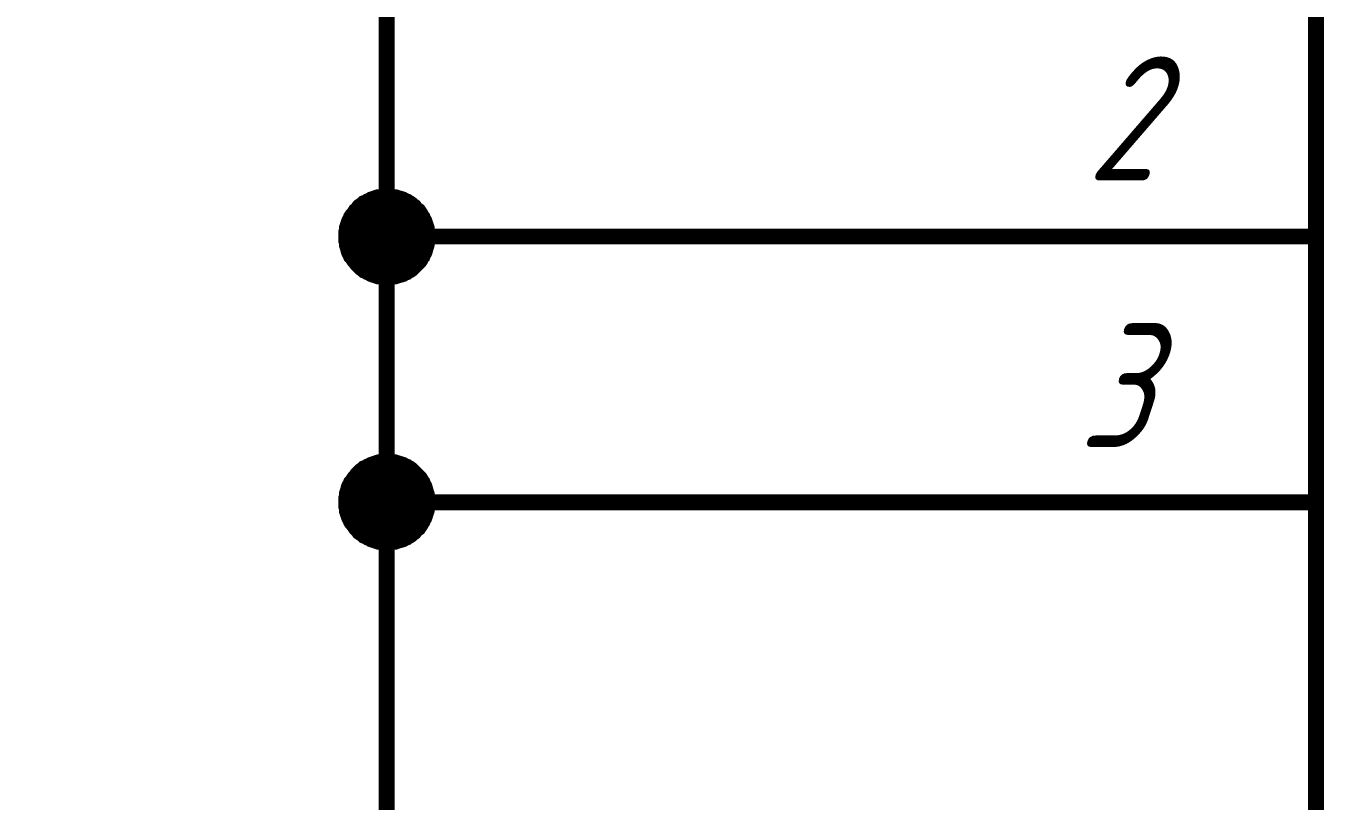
# Model space of a CAD drawing. Header units: millimetres. Extents: x 0 to 420, y 0 to 297.
# Drawn here: x 218.2 to 242.65, y 189.36 to 203.96 of the extents above; entities that cross this region are included whole.
import ezdxf

# ---------------------------------------------------------------- set-up
doc = ezdxf.new("R2010")
doc.units = ezdxf.units.MM
doc.layers.add('Sheet', color=255, linetype='Continuous')
doc.styles.add('GOST', font='', dxfattribs={"oblique": 18})
doc.styles.get('GOST').set_extended_font_data('GOST type A')

msp = doc.modelspace()

# ---------------------------------------------------------------- linework, layer by layer
at = {"layer": 'Sheet'}
for points, const_width in [([(215.007, 184.996), (225, 184.996), (225, 194.99), (225, 199.999), (225, 257.494), (225, 262.491), (237.496, 262.491)], 0.3), ([(242.504, 174.991), (242.504, 219.999)], 0.3), ([(224.237, 199.999), (224.237, 200.033), (224.237, 200.077), (224.248, 200.111), (224.248, 200.156), (224.259, 200.19), (224.27, 200.223), (224.281, 200.257), (224.293, 200.291), (224.315, 200.325), (224.326, 200.358), (224.349, 200.392), (224.371, 200.414), (224.394, 200.448), (224.416, 200.482), (224.439, 200.504), (224.461, 200.527), (224.484, 200.56), (224.517, 200.583), (224.551, 200.605), (224.573, 200.628), (224.607, 200.639), (224.641, 200.661), (224.674, 200.673), (224.708, 200.695), (224.742, 200.706), (224.775, 200.718), (224.809, 200.729), (224.843, 200.74), (224.888, 200.74), (224.921, 200.751), (224.966, 200.751), (225, 200.751)], 0.3), ([(224.237, 199.999), (224.237, 200.033), (224.237, 200.077), (224.248, 200.111), (224.248, 200.156), (224.259, 200.19), (224.27, 200.223), (224.281, 200.257), (224.293, 200.291), (224.315, 200.325), (224.326, 200.358), (224.349, 200.392), (224.371, 200.414), (224.394, 200.448), (224.416, 200.482), (224.439, 200.504), (224.461, 200.527), (224.484, 200.56), (224.517, 200.583), (224.551, 200.605), (224.573, 200.628), (224.607, 200.639), (224.641, 200.661), (224.674, 200.673), (224.708, 200.695), (224.742, 200.706), (224.775, 200.718), (224.809, 200.729), (224.843, 200.74), (224.888, 200.74), (224.921, 200.751), (224.966, 200.751), (225, 200.751)], 0.3), ([(224.237, 199.999), (224.237, 200.033), (224.237, 200.077), (224.248, 200.111), (224.248, 200.156), (224.259, 200.19), (224.27, 200.223), (224.281, 200.257), (224.293, 200.291), (224.315, 200.325), (224.326, 200.358), (224.349, 200.392), (224.371, 200.414), (224.394, 200.448), (224.416, 200.482), (224.439, 200.504), (224.461, 200.527), (224.484, 200.56), (224.517, 200.583), (224.551, 200.605), (224.573, 200.628), (224.607, 200.639), (224.641, 200.661), (224.674, 200.673), (224.708, 200.695), (224.742, 200.706), (224.775, 200.718), (224.809, 200.729), (224.843, 200.74), (224.888, 200.74), (224.921, 200.751), (224.966, 200.751), (225, 200.751)], 0.3), ([(224.237, 199.999), (224.237, 200.033), (224.237, 200.077), (224.248, 200.111), (224.248, 200.156), (224.259, 200.19), (224.27, 200.223), (224.281, 200.257), (224.293, 200.291), (224.315, 200.325), (224.326, 200.358), (224.349, 200.392), (224.371, 200.414), (224.394, 200.448), (224.416, 200.482), (224.439, 200.504), (224.461, 200.527), (224.484, 200.56), (224.517, 200.583), (224.551, 200.605), (224.573, 200.628), (224.607, 200.639), (224.641, 200.661), (224.674, 200.673), (224.708, 200.695), (224.742, 200.706), (224.775, 200.718), (224.809, 200.729), (224.843, 200.74), (224.888, 200.74), (224.921, 200.751), (224.966, 200.751), (225, 200.751)], 0.3), ([(224.237, 199.999), (224.237, 200.033), (224.237, 200.077), (224.248, 200.111), (224.248, 200.156), (224.259, 200.19), (224.27, 200.223), (224.281, 200.257), (224.293, 200.291), (224.315, 200.325), (224.326, 200.358), (224.349, 200.392), (224.371, 200.414), (224.394, 200.448), (224.416, 200.482), (224.439, 200.504), (224.461, 200.527), (224.484, 200.56), (224.517, 200.583), (224.551, 200.605), (224.573, 200.628), (224.607, 200.639), (224.641, 200.661), (224.674, 200.673), (224.708, 200.695), (224.742, 200.706), (224.775, 200.718), (224.809, 200.729), (224.843, 200.74), (224.888, 200.74), (224.921, 200.751), (224.966, 200.751), (225, 200.751)], 0.0991), ([(224.237, 199.999), (224.237, 200.033), (224.237, 200.077), (224.248, 200.111), (224.248, 200.156), (224.259, 200.19), (224.27, 200.223), (224.281, 200.257), (224.293, 200.291), (224.315, 200.325), (224.326, 200.358), (224.349, 200.392), (224.371, 200.414), (224.394, 200.448), (224.416, 200.482), (224.439, 200.504), (224.461, 200.527), (224.484, 200.56), (224.517, 200.583), (224.551, 200.605), (224.573, 200.628), (224.607, 200.639), (224.641, 200.661), (224.674, 200.673), (224.708, 200.695), (224.742, 200.706), (224.775, 200.718), (224.809, 200.729), (224.843, 200.74), (224.888, 200.74), (224.921, 200.751), (224.966, 200.751), (225, 200.751)], 0.0991), ([(224.237, 199.999), (224.237, 200.033), (224.237, 200.077), (224.248, 200.111), (224.248, 200.156), (224.259, 200.19), (224.27, 200.223), (224.281, 200.257), (224.293, 200.291), (224.315, 200.325), (224.326, 200.358), (224.349, 200.392), (224.371, 200.414), (224.394, 200.448), (224.416, 200.482), (224.439, 200.504), (224.461, 200.527), (224.484, 200.56), (224.517, 200.583), (224.551, 200.605), (224.573, 200.628), (224.607, 200.639), (224.641, 200.661), (224.674, 200.673), (224.708, 200.695), (224.742, 200.706), (224.775, 200.718), (224.809, 200.729), (224.843, 200.74), (224.888, 200.74), (224.921, 200.751), (224.966, 200.751), (225, 200.751)], 0.0991), ([(224.237, 199.999), (224.237, 200.033), (224.237, 200.077), (224.248, 200.111), (224.248, 200.156), (224.259, 200.19), (224.27, 200.223), (224.281, 200.257), (224.293, 200.291), (224.315, 200.325), (224.326, 200.358), (224.349, 200.392), (224.371, 200.414), (224.394, 200.448), (224.416, 200.482), (224.439, 200.504), (224.461, 200.527), (224.484, 200.56), (224.517, 200.583), (224.551, 200.605), (224.573, 200.628), (224.607, 200.639), (224.641, 200.661), (224.674, 200.673), (224.708, 200.695), (224.742, 200.706), (224.775, 200.718), (224.809, 200.729), (224.843, 200.74), (224.888, 200.74), (224.921, 200.751), (224.966, 200.751), (225, 200.751)], 0.0991), ([(225, 200.751), (225, 200.751)], 0.3), ([(225, 200.751), (225.045, 200.751), (225.079, 200.751), (225.112, 200.74), (225.157, 200.74), (225.191, 200.729), (225.225, 200.718), (225.269, 200.706), (225.303, 200.695), (225.337, 200.673), (225.371, 200.661), (225.393, 200.639), (225.427, 200.628), (225.46, 200.605), (225.483, 200.583), (225.516, 200.56), (225.539, 200.527), (225.561, 200.504), (225.595, 200.482), (225.618, 200.448), (225.64, 200.414), (225.651, 200.392), (225.674, 200.358), (225.685, 200.325), (225.707, 200.291), (225.719, 200.257), (225.73, 200.223), (225.741, 200.19), (225.752, 200.156), (225.752, 200.111), (225.763, 200.077), (225.763, 200.033), (225.763, 199.999)], 0.3), ([(225, 200.751), (225, 200.751)], 0.3), ([(225, 200.751), (225.045, 200.751), (225.079, 200.751), (225.112, 200.74), (225.157, 200.74), (225.191, 200.729), (225.225, 200.718), (225.269, 200.706), (225.303, 200.695), (225.337, 200.673), (225.371, 200.661), (225.393, 200.639), (225.427, 200.628), (225.46, 200.605), (225.483, 200.583), (225.516, 200.56), (225.539, 200.527), (225.561, 200.504), (225.595, 200.482), (225.618, 200.448), (225.64, 200.414), (225.651, 200.392), (225.674, 200.358), (225.685, 200.325), (225.707, 200.291), (225.719, 200.257), (225.73, 200.223), (225.741, 200.19), (225.752, 200.156), (225.752, 200.111), (225.763, 200.077), (225.763, 200.033), (225.763, 199.999)], 0.3), ([(225, 200.751), (225, 200.751)], 0.3), ([(225, 200.751), (225.045, 200.751), (225.079, 200.751), (225.112, 200.74), (225.157, 200.74), (225.191, 200.729), (225.225, 200.718), (225.269, 200.706), (225.303, 200.695), (225.337, 200.673), (225.371, 200.661), (225.393, 200.639), (225.427, 200.628), (225.46, 200.605), (225.483, 200.583), (225.516, 200.56), (225.539, 200.527), (225.561, 200.504), (225.595, 200.482), (225.618, 200.448), (225.64, 200.414), (225.651, 200.392), (225.674, 200.358), (225.685, 200.325), (225.707, 200.291), (225.719, 200.257), (225.73, 200.223), (225.741, 200.19), (225.752, 200.156), (225.752, 200.111), (225.763, 200.077), (225.763, 200.033), (225.763, 199.999)], 0.3), ([(225, 200.751), (225, 200.751)], 0.3), ([(225, 200.751), (225.045, 200.751), (225.079, 200.751), (225.112, 200.74), (225.157, 200.74), (225.191, 200.729), (225.225, 200.718), (225.269, 200.706), (225.303, 200.695), (225.337, 200.673), (225.371, 200.661), (225.393, 200.639), (225.427, 200.628), (225.46, 200.605), (225.483, 200.583), (225.516, 200.56), (225.539, 200.527), (225.561, 200.504), (225.595, 200.482), (225.618, 200.448), (225.64, 200.414), (225.651, 200.392), (225.674, 200.358), (225.685, 200.325), (225.707, 200.291), (225.719, 200.257), (225.73, 200.223), (225.741, 200.19), (225.752, 200.156), (225.752, 200.111), (225.763, 200.077), (225.763, 200.033), (225.763, 199.999)], 0.3), ([(225, 200.751), (225, 200.751)], 0.0991), ([(225, 200.751), (225.045, 200.751), (225.079, 200.751), (225.112, 200.74), (225.157, 200.74), (225.191, 200.729), (225.225, 200.718), (225.269, 200.706), (225.303, 200.695), (225.337, 200.673), (225.371, 200.661), (225.393, 200.639), (225.427, 200.628), (225.46, 200.605), (225.483, 200.583), (225.516, 200.56), (225.539, 200.527), (225.561, 200.504), (225.595, 200.482), (225.618, 200.448), (225.64, 200.414), (225.651, 200.392), (225.674, 200.358), (225.685, 200.325), (225.707, 200.291), (225.719, 200.257), (225.73, 200.223), (225.741, 200.19), (225.752, 200.156), (225.752, 200.111), (225.763, 200.077), (225.763, 200.033), (225.763, 199.999)], 0.0991), ([(225, 200.751), (225, 200.751)], 0.0991), ([(225, 200.751), (225.045, 200.751), (225.079, 200.751), (225.112, 200.74), (225.157, 200.74), (225.191, 200.729), (225.225, 200.718), (225.269, 200.706), (225.303, 200.695), (225.337, 200.673), (225.371, 200.661), (225.393, 200.639), (225.427, 200.628), (225.46, 200.605), (225.483, 200.583), (225.516, 200.56), (225.539, 200.527), (225.561, 200.504), (225.595, 200.482), (225.618, 200.448), (225.64, 200.414), (225.651, 200.392), (225.674, 200.358), (225.685, 200.325), (225.707, 200.291), (225.719, 200.257), (225.73, 200.223), (225.741, 200.19), (225.752, 200.156), (225.752, 200.111), (225.763, 200.077), (225.763, 200.033), (225.763, 199.999)], 0.0991), ([(225, 200.751), (225, 200.751)], 0.0991), ([(225, 200.751), (225.045, 200.751), (225.079, 200.751), (225.112, 200.74), (225.157, 200.74), (225.191, 200.729), (225.225, 200.718), (225.269, 200.706), (225.303, 200.695), (225.337, 200.673), (225.371, 200.661), (225.393, 200.639), (225.427, 200.628), (225.46, 200.605), (225.483, 200.583), (225.516, 200.56), (225.539, 200.527), (225.561, 200.504), (225.595, 200.482), (225.618, 200.448), (225.64, 200.414), (225.651, 200.392), (225.674, 200.358), (225.685, 200.325), (225.707, 200.291), (225.719, 200.257), (225.73, 200.223), (225.741, 200.19), (225.752, 200.156), (225.752, 200.111), (225.763, 200.077), (225.763, 200.033), (225.763, 199.999)], 0.0991), ([(225, 200.751), (225, 200.751)], 0.0991), ([(225, 200.751), (225.045, 200.751), (225.079, 200.751), (225.112, 200.74), (225.157, 200.74), (225.191, 200.729), (225.225, 200.718), (225.269, 200.706), (225.303, 200.695), (225.337, 200.673), (225.371, 200.661), (225.393, 200.639), (225.427, 200.628), (225.46, 200.605), (225.483, 200.583), (225.516, 200.56), (225.539, 200.527), (225.561, 200.504), (225.595, 200.482), (225.618, 200.448), (225.64, 200.414), (225.651, 200.392), (225.674, 200.358), (225.685, 200.325), (225.707, 200.291), (225.719, 200.257), (225.73, 200.223), (225.741, 200.19), (225.752, 200.156), (225.752, 200.111), (225.763, 200.077), (225.763, 200.033), (225.763, 199.999)], 0.0991), ([(225, 199.235), (224.966, 199.235), (224.921, 199.235), (224.888, 199.246), (224.843, 199.246), (224.809, 199.258), (224.775, 199.269), (224.742, 199.28), (224.708, 199.291), (224.674, 199.314), (224.641, 199.325), (224.607, 199.348), (224.573, 199.359), (224.551, 199.381), (224.517, 199.404), (224.484, 199.437), (224.461, 199.46), (224.439, 199.482), (224.416, 199.516), (224.394, 199.538), (224.371, 199.572), (224.349, 199.606), (224.326, 199.628), (224.315, 199.662), (224.293, 199.696), (224.281, 199.729), (224.27, 199.774), (224.259, 199.808), (224.248, 199.842), (224.248, 199.887), (224.237, 199.92), (224.237, 199.954), (224.237, 199.999)], 0.3), ([(224.237, 199.999), (224.237, 199.999)], 0.3), ([(225, 199.235), (224.966, 199.235), (224.921, 199.235), (224.888, 199.246), (224.843, 199.246), (224.809, 199.258), (224.775, 199.269), (224.742, 199.28), (224.708, 199.291), (224.674, 199.314), (224.641, 199.325), (224.607, 199.348), (224.573, 199.359), (224.551, 199.381), (224.517, 199.404), (224.484, 199.437), (224.461, 199.46), (224.439, 199.482), (224.416, 199.516), (224.394, 199.538), (224.371, 199.572), (224.349, 199.606), (224.326, 199.628), (224.315, 199.662), (224.293, 199.696), (224.281, 199.729), (224.27, 199.774), (224.259, 199.808), (224.248, 199.842), (224.248, 199.887), (224.237, 199.92), (224.237, 199.954), (224.237, 199.999)], 0.3), ([(224.237, 199.999), (224.237, 199.999)], 0.3), ([(225, 199.235), (224.966, 199.235), (224.921, 199.235), (224.888, 199.246), (224.843, 199.246), (224.809, 199.258), (224.775, 199.269), (224.742, 199.28), (224.708, 199.291), (224.674, 199.314), (224.641, 199.325), (224.607, 199.348), (224.573, 199.359), (224.551, 199.381), (224.517, 199.404), (224.484, 199.437), (224.461, 199.46), (224.439, 199.482), (224.416, 199.516), (224.394, 199.538), (224.371, 199.572), (224.349, 199.606), (224.326, 199.628), (224.315, 199.662), (224.293, 199.696), (224.281, 199.729), (224.27, 199.774), (224.259, 199.808), (224.248, 199.842), (224.248, 199.887), (224.237, 199.92), (224.237, 199.954), (224.237, 199.999)], 0.3), ([(224.237, 199.999), (224.237, 199.999)], 0.3), ([(225, 199.235), (224.966, 199.235), (224.921, 199.235), (224.888, 199.246), (224.843, 199.246), (224.809, 199.258), (224.775, 199.269), (224.742, 199.28), (224.708, 199.291), (224.674, 199.314), (224.641, 199.325), (224.607, 199.348), (224.573, 199.359), (224.551, 199.381), (224.517, 199.404), (224.484, 199.437), (224.461, 199.46), (224.439, 199.482), (224.416, 199.516), (224.394, 199.538), (224.371, 199.572), (224.349, 199.606), (224.326, 199.628), (224.315, 199.662), (224.293, 199.696), (224.281, 199.729), (224.27, 199.774), (224.259, 199.808), (224.248, 199.842), (224.248, 199.887), (224.237, 199.92), (224.237, 199.954), (224.237, 199.999)], 0.3), ([(224.237, 199.999), (224.237, 199.999)], 0.3), ([(225, 199.235), (224.966, 199.235), (224.921, 199.235), (224.888, 199.246), (224.843, 199.246), (224.809, 199.258), (224.775, 199.269), (224.742, 199.28), (224.708, 199.291), (224.674, 199.314), (224.641, 199.325), (224.607, 199.348), (224.573, 199.359), (224.551, 199.381), (224.517, 199.404), (224.484, 199.437), (224.461, 199.46), (224.439, 199.482), (224.416, 199.516), (224.394, 199.538), (224.371, 199.572), (224.349, 199.606), (224.326, 199.628), (224.315, 199.662), (224.293, 199.696), (224.281, 199.729), (224.27, 199.774), (224.259, 199.808), (224.248, 199.842), (224.248, 199.887), (224.237, 199.92), (224.237, 199.954), (224.237, 199.999)], 0.0991), ([(224.237, 199.999), (224.237, 199.999)], 0.0991), ([(225, 199.235), (224.966, 199.235), (224.921, 199.235), (224.888, 199.246), (224.843, 199.246), (224.809, 199.258), (224.775, 199.269), (224.742, 199.28), (224.708, 199.291), (224.674, 199.314), (224.641, 199.325), (224.607, 199.348), (224.573, 199.359), (224.551, 199.381), (224.517, 199.404), (224.484, 199.437), (224.461, 199.46), (224.439, 199.482), (224.416, 199.516), (224.394, 199.538), (224.371, 199.572), (224.349, 199.606), (224.326, 199.628), (224.315, 199.662), (224.293, 199.696), (224.281, 199.729), (224.27, 199.774), (224.259, 199.808), (224.248, 199.842), (224.248, 199.887), (224.237, 199.92), (224.237, 199.954), (224.237, 199.999)], 0.0991), ([(224.237, 199.999), (224.237, 199.999)], 0.0991), ([(225, 199.235), (224.966, 199.235), (224.921, 199.235), (224.888, 199.246), (224.843, 199.246), (224.809, 199.258), (224.775, 199.269), (224.742, 199.28), (224.708, 199.291), (224.674, 199.314), (224.641, 199.325), (224.607, 199.348), (224.573, 199.359), (224.551, 199.381), (224.517, 199.404), (224.484, 199.437), (224.461, 199.46), (224.439, 199.482), (224.416, 199.516), (224.394, 199.538), (224.371, 199.572), (224.349, 199.606), (224.326, 199.628), (224.315, 199.662), (224.293, 199.696), (224.281, 199.729), (224.27, 199.774), (224.259, 199.808), (224.248, 199.842), (224.248, 199.887), (224.237, 199.92), (224.237, 199.954), (224.237, 199.999)], 0.0991), ([(224.237, 199.999), (224.237, 199.999)], 0.0991), ([(225, 199.235), (224.966, 199.235), (224.921, 199.235), (224.888, 199.246), (224.843, 199.246), (224.809, 199.258), (224.775, 199.269), (224.742, 199.28), (224.708, 199.291), (224.674, 199.314), (224.641, 199.325), (224.607, 199.348), (224.573, 199.359), (224.551, 199.381), (224.517, 199.404), (224.484, 199.437), (224.461, 199.46), (224.439, 199.482), (224.416, 199.516), (224.394, 199.538), (224.371, 199.572), (224.349, 199.606), (224.326, 199.628), (224.315, 199.662), (224.293, 199.696), (224.281, 199.729), (224.27, 199.774), (224.259, 199.808), (224.248, 199.842), (224.248, 199.887), (224.237, 199.92), (224.237, 199.954), (224.237, 199.999)], 0.0991), ([(224.237, 199.999), (224.237, 199.999)], 0.0991), ([(225.763, 199.999), (225.763, 199.954), (225.763, 199.92), (225.752, 199.887), (225.752, 199.842), (225.741, 199.808), (225.73, 199.774), (225.719, 199.729), (225.707, 199.696), (225.685, 199.662), (225.674, 199.628), (225.651, 199.606), (225.64, 199.572), (225.618, 199.538), (225.595, 199.516), (225.561, 199.482), (225.539, 199.46), (225.516, 199.437), (225.483, 199.404), (225.46, 199.381), (225.427, 199.359), (225.393, 199.348), (225.371, 199.325), (225.337, 199.314), (225.303, 199.291), (225.269, 199.28), (225.225, 199.269), (225.191, 199.258), (225.157, 199.246), (225.112, 199.246), (225.079, 199.235), (225.045, 199.235), (225, 199.235)], 0.3), ([(237.496, 199.999), (225, 199.999)], 0.3), ([(225.763, 199.999), (225.763, 199.954), (225.763, 199.92), (225.752, 199.887), (225.752, 199.842), (225.741, 199.808), (225.73, 199.774), (225.719, 199.729), (225.707, 199.696), (225.685, 199.662), (225.674, 199.628), (225.651, 199.606), (225.64, 199.572), (225.618, 199.538), (225.595, 199.516), (225.561, 199.482), (225.539, 199.46), (225.516, 199.437), (225.483, 199.404), (225.46, 199.381), (225.427, 199.359), (225.393, 199.348), (225.371, 199.325), (225.337, 199.314), (225.303, 199.291), (225.269, 199.28), (225.225, 199.269), (225.191, 199.258), (225.157, 199.246), (225.112, 199.246), (225.079, 199.235), (225.045, 199.235), (225, 199.235)], 0.3), ([(225.763, 199.999), (225.763, 199.954), (225.763, 199.92), (225.752, 199.887), (225.752, 199.842), (225.741, 199.808), (225.73, 199.774), (225.719, 199.729), (225.707, 199.696), (225.685, 199.662), (225.674, 199.628), (225.651, 199.606), (225.64, 199.572), (225.618, 199.538), (225.595, 199.516), (225.561, 199.482), (225.539, 199.46), (225.516, 199.437), (225.483, 199.404), (225.46, 199.381), (225.427, 199.359), (225.393, 199.348), (225.371, 199.325), (225.337, 199.314), (225.303, 199.291), (225.269, 199.28), (225.225, 199.269), (225.191, 199.258), (225.157, 199.246), (225.112, 199.246), (225.079, 199.235), (225.045, 199.235), (225, 199.235)], 0.3), ([(225.763, 199.999), (225.763, 199.954), (225.763, 199.92), (225.752, 199.887), (225.752, 199.842), (225.741, 199.808), (225.73, 199.774), (225.719, 199.729), (225.707, 199.696), (225.685, 199.662), (225.674, 199.628), (225.651, 199.606), (225.64, 199.572), (225.618, 199.538), (225.595, 199.516), (225.561, 199.482), (225.539, 199.46), (225.516, 199.437), (225.483, 199.404), (225.46, 199.381), (225.427, 199.359), (225.393, 199.348), (225.371, 199.325), (225.337, 199.314), (225.303, 199.291), (225.269, 199.28), (225.225, 199.269), (225.191, 199.258), (225.157, 199.246), (225.112, 199.246), (225.079, 199.235), (225.045, 199.235), (225, 199.235)], 0.3), ([(225.763, 199.999), (225.763, 199.954), (225.763, 199.92), (225.752, 199.887), (225.752, 199.842), (225.741, 199.808), (225.73, 199.774), (225.719, 199.729), (225.707, 199.696), (225.685, 199.662), (225.674, 199.628), (225.651, 199.606), (225.64, 199.572), (225.618, 199.538), (225.595, 199.516), (225.561, 199.482), (225.539, 199.46), (225.516, 199.437), (225.483, 199.404), (225.46, 199.381), (225.427, 199.359), (225.393, 199.348), (225.371, 199.325), (225.337, 199.314), (225.303, 199.291), (225.269, 199.28), (225.225, 199.269), (225.191, 199.258), (225.157, 199.246), (225.112, 199.246), (225.079, 199.235), (225.045, 199.235), (225, 199.235)], 0.0991), ([(225.763, 199.999), (225.763, 199.954), (225.763, 199.92), (225.752, 199.887), (225.752, 199.842), (225.741, 199.808), (225.73, 199.774), (225.719, 199.729), (225.707, 199.696), (225.685, 199.662), (225.674, 199.628), (225.651, 199.606), (225.64, 199.572), (225.618, 199.538), (225.595, 199.516), (225.561, 199.482), (225.539, 199.46), (225.516, 199.437), (225.483, 199.404), (225.46, 199.381), (225.427, 199.359), (225.393, 199.348), (225.371, 199.325), (225.337, 199.314), (225.303, 199.291), (225.269, 199.28), (225.225, 199.269), (225.191, 199.258), (225.157, 199.246), (225.112, 199.246), (225.079, 199.235), (225.045, 199.235), (225, 199.235)], 0.0991), ([(225.763, 199.999), (225.763, 199.954), (225.763, 199.92), (225.752, 199.887), (225.752, 199.842), (225.741, 199.808), (225.73, 199.774), (225.719, 199.729), (225.707, 199.696), (225.685, 199.662), (225.674, 199.628), (225.651, 199.606), (225.64, 199.572), (225.618, 199.538), (225.595, 199.516), (225.561, 199.482), (225.539, 199.46), (225.516, 199.437), (225.483, 199.404), (225.46, 199.381), (225.427, 199.359), (225.393, 199.348), (225.371, 199.325), (225.337, 199.314), (225.303, 199.291), (225.269, 199.28), (225.225, 199.269), (225.191, 199.258), (225.157, 199.246), (225.112, 199.246), (225.079, 199.235), (225.045, 199.235), (225, 199.235)], 0.0991), ([(225.763, 199.999), (225.763, 199.954), (225.763, 199.92), (225.752, 199.887), (225.752, 199.842), (225.741, 199.808), (225.73, 199.774), (225.719, 199.729), (225.707, 199.696), (225.685, 199.662), (225.674, 199.628), (225.651, 199.606), (225.64, 199.572), (225.618, 199.538), (225.595, 199.516), (225.561, 199.482), (225.539, 199.46), (225.516, 199.437), (225.483, 199.404), (225.46, 199.381), (225.427, 199.359), (225.393, 199.348), (225.371, 199.325), (225.337, 199.314), (225.303, 199.291), (225.269, 199.28), (225.225, 199.269), (225.191, 199.258), (225.157, 199.246), (225.112, 199.246), (225.079, 199.235), (225.045, 199.235), (225, 199.235)], 0.0991), ([(225.763, 199.999), (225.763, 199.999), (225.763, 199.999), (225.763, 199.999), (225.763, 199.999), (225.763, 199.999), (225.763, 199.999), (225.763, 199.999), (225.763, 199.999), (225.763, 199.999), (225.763, 199.999), (225.763, 199.999), (225.763, 199.999), (225.763, 199.999), (225.763, 199.999), (225.763, 199.999), (225.763, 199.999), (225.763, 199.999), (225.763, 199.999), (225.763, 199.999), (225.763, 199.999), (225.763, 199.999), (225.763, 199.999), (225.763, 199.999), (225.763, 199.999), (225.763, 199.999), (225.763, 199.999), (225.763, 199.999), (225.763, 199.999), (225.763, 199.999), (225.763, 199.999), (225.763, 199.999), (225.763, 199.999)], 0.3), ([(225.763, 199.999), (225.763, 199.999)], 0.3), ([(225.763, 199.999), (225.763, 199.999), (225.763, 199.999), (225.763, 199.999), (225.763, 199.999), (225.763, 199.999), (225.763, 199.999), (225.763, 199.999), (225.763, 199.999), (225.763, 199.999), (225.763, 199.999), (225.763, 199.999), (225.763, 199.999), (225.763, 199.999), (225.763, 199.999), (225.763, 199.999), (225.763, 199.999), (225.763, 199.999), (225.763, 199.999), (225.763, 199.999), (225.763, 199.999), (225.763, 199.999), (225.763, 199.999), (225.763, 199.999), (225.763, 199.999), (225.763, 199.999), (225.763, 199.999), (225.763, 199.999), (225.763, 199.999), (225.763, 199.999), (225.763, 199.999), (225.763, 199.999), (225.763, 199.999)], 0.3), ([(225.763, 199.999), (225.763, 199.999)], 0.3), ([(225.763, 199.999), (225.763, 199.999), (225.763, 199.999), (225.763, 199.999), (225.763, 199.999), (225.763, 199.999), (225.763, 199.999), (225.763, 199.999), (225.763, 199.999), (225.763, 199.999), (225.763, 199.999), (225.763, 199.999), (225.763, 199.999), (225.763, 199.999), (225.763, 199.999), (225.763, 199.999), (225.763, 199.999), (225.763, 199.999), (225.763, 199.999), (225.763, 199.999), (225.763, 199.999), (225.763, 199.999), (225.763, 199.999), (225.763, 199.999), (225.763, 199.999), (225.763, 199.999), (225.763, 199.999), (225.763, 199.999), (225.763, 199.999), (225.763, 199.999), (225.763, 199.999), (225.763, 199.999), (225.763, 199.999)], 0.3), ([(225.763, 199.999), (225.763, 199.999)], 0.3), ([(225.763, 199.999), (225.763, 199.999), (225.763, 199.999), (225.763, 199.999), (225.763, 199.999), (225.763, 199.999), (225.763, 199.999), (225.763, 199.999), (225.763, 199.999), (225.763, 199.999), (225.763, 199.999), (225.763, 199.999), (225.763, 199.999), (225.763, 199.999), (225.763, 199.999), (225.763, 199.999), (225.763, 199.999), (225.763, 199.999), (225.763, 199.999), (225.763, 199.999), (225.763, 199.999), (225.763, 199.999), (225.763, 199.999), (225.763, 199.999), (225.763, 199.999), (225.763, 199.999), (225.763, 199.999), (225.763, 199.999), (225.763, 199.999), (225.763, 199.999), (225.763, 199.999), (225.763, 199.999), (225.763, 199.999)], 0.3), ([(225.763, 199.999), (225.763, 199.999)], 0.3), ([(225.763, 199.999), (225.763, 199.999), (225.763, 199.999), (225.763, 199.999), (225.763, 199.999), (225.763, 199.999), (225.763, 199.999), (225.763, 199.999), (225.763, 199.999), (225.763, 199.999), (225.763, 199.999), (225.763, 199.999), (225.763, 199.999), (225.763, 199.999), (225.763, 199.999), (225.763, 199.999), (225.763, 199.999), (225.763, 199.999), (225.763, 199.999), (225.763, 199.999), (225.763, 199.999), (225.763, 199.999), (225.763, 199.999), (225.763, 199.999), (225.763, 199.999), (225.763, 199.999), (225.763, 199.999), (225.763, 199.999), (225.763, 199.999), (225.763, 199.999), (225.763, 199.999), (225.763, 199.999), (225.763, 199.999)], 0.0991), ([(225.763, 199.999), (225.763, 199.999)], 0.0991), ([(225.763, 199.999), (225.763, 199.999), (225.763, 199.999), (225.763, 199.999), (225.763, 199.999), (225.763, 199.999), (225.763, 199.999), (225.763, 199.999), (225.763, 199.999), (225.763, 199.999), (225.763, 199.999), (225.763, 199.999), (225.763, 199.999), (225.763, 199.999), (225.763, 199.999), (225.763, 199.999), (225.763, 199.999), (225.763, 199.999), (225.763, 199.999), (225.763, 199.999), (225.763, 199.999), (225.763, 199.999), (225.763, 199.999), (225.763, 199.999), (225.763, 199.999), (225.763, 199.999), (225.763, 199.999), (225.763, 199.999), (225.763, 199.999), (225.763, 199.999), (225.763, 199.999), (225.763, 199.999), (225.763, 199.999)], 0.0991), ([(225.763, 199.999), (225.763, 199.999)], 0.0991), ([(225.763, 199.999), (225.763, 199.999), (225.763, 199.999), (225.763, 199.999), (225.763, 199.999), (225.763, 199.999), (225.763, 199.999), (225.763, 199.999), (225.763, 199.999), (225.763, 199.999), (225.763, 199.999), (225.763, 199.999), (225.763, 199.999), (225.763, 199.999), (225.763, 199.999), (225.763, 199.999), (225.763, 199.999), (225.763, 199.999), (225.763, 199.999), (225.763, 199.999), (225.763, 199.999), (225.763, 199.999), (225.763, 199.999), (225.763, 199.999), (225.763, 199.999), (225.763, 199.999), (225.763, 199.999), (225.763, 199.999), (225.763, 199.999), (225.763, 199.999), (225.763, 199.999), (225.763, 199.999), (225.763, 199.999)], 0.0991), ([(225.763, 199.999), (225.763, 199.999)], 0.0991), ([(225.763, 199.999), (225.763, 199.999), (225.763, 199.999), (225.763, 199.999), (225.763, 199.999), (225.763, 199.999), (225.763, 199.999), (225.763, 199.999), (225.763, 199.999), (225.763, 199.999), (225.763, 199.999), (225.763, 199.999), (225.763, 199.999), (225.763, 199.999), (225.763, 199.999), (225.763, 199.999), (225.763, 199.999), (225.763, 199.999), (225.763, 199.999), (225.763, 199.999), (225.763, 199.999), (225.763, 199.999), (225.763, 199.999), (225.763, 199.999), (225.763, 199.999), (225.763, 199.999), (225.763, 199.999), (225.763, 199.999), (225.763, 199.999), (225.763, 199.999), (225.763, 199.999), (225.763, 199.999), (225.763, 199.999)], 0.0991), ([(225.763, 199.999), (225.763, 199.999)], 0.0991), ([(242.504, 199.999), (237.496, 199.999)], 0.3), ([(224.237, 194.99), (224.237, 195.035), (224.237, 195.069), (224.248, 195.103), (224.248, 195.148), (224.259, 195.181), (224.27, 195.215), (224.281, 195.26), (224.293, 195.294), (224.315, 195.327), (224.326, 195.361), (224.349, 195.384), (224.371, 195.417), (224.394, 195.451), (224.416, 195.473), (224.439, 195.507), (224.461, 195.529), (224.484, 195.552), (224.517, 195.586), (224.551, 195.608), (224.573, 195.631), (224.607, 195.642), (224.641, 195.664), (224.674, 195.675), (224.708, 195.698), (224.742, 195.709), (224.775, 195.72), (224.809, 195.732), (224.843, 195.743), (224.888, 195.743), (224.921, 195.754), (224.966, 195.754), (225, 195.754)], 0.3), ([(224.237, 194.99), (224.237, 195.035), (224.237, 195.069), (224.248, 195.103), (224.248, 195.148), (224.259, 195.181), (224.27, 195.215), (224.281, 195.26), (224.293, 195.294), (224.315, 195.327), (224.326, 195.361), (224.349, 195.384), (224.371, 195.417), (224.394, 195.451), (224.416, 195.473), (224.439, 195.507), (224.461, 195.529), (224.484, 195.552), (224.517, 195.586), (224.551, 195.608), (224.573, 195.631), (224.607, 195.642), (224.641, 195.664), (224.674, 195.675), (224.708, 195.698), (224.742, 195.709), (224.775, 195.72), (224.809, 195.732), (224.843, 195.743), (224.888, 195.743), (224.921, 195.754), (224.966, 195.754), (225, 195.754)], 0.3), ([(224.237, 194.99), (224.237, 195.035), (224.237, 195.069), (224.248, 195.103), (224.248, 195.148), (224.259, 195.181), (224.27, 195.215), (224.281, 195.26), (224.293, 195.294), (224.315, 195.327), (224.326, 195.361), (224.349, 195.384), (224.371, 195.417), (224.394, 195.451), (224.416, 195.473), (224.439, 195.507), (224.461, 195.529), (224.484, 195.552), (224.517, 195.586), (224.551, 195.608), (224.573, 195.631), (224.607, 195.642), (224.641, 195.664), (224.674, 195.675), (224.708, 195.698), (224.742, 195.709), (224.775, 195.72), (224.809, 195.732), (224.843, 195.743), (224.888, 195.743), (224.921, 195.754), (224.966, 195.754), (225, 195.754)], 0.3), ([(224.237, 194.99), (224.237, 195.035), (224.237, 195.069), (224.248, 195.103), (224.248, 195.148), (224.259, 195.181), (224.27, 195.215), (224.281, 195.26), (224.293, 195.294), (224.315, 195.327), (224.326, 195.361), (224.349, 195.384), (224.371, 195.417), (224.394, 195.451), (224.416, 195.473), (224.439, 195.507), (224.461, 195.529), (224.484, 195.552), (224.517, 195.586), (224.551, 195.608), (224.573, 195.631), (224.607, 195.642), (224.641, 195.664), (224.674, 195.675), (224.708, 195.698), (224.742, 195.709), (224.775, 195.72), (224.809, 195.732), (224.843, 195.743), (224.888, 195.743), (224.921, 195.754), (224.966, 195.754), (225, 195.754)], 0.3), ([(225, 195.754), (225, 195.754)], 0.3), ([(225, 195.754), (225.045, 195.754), (225.079, 195.754), (225.112, 195.743), (225.157, 195.743), (225.191, 195.732), (225.225, 195.72), (225.269, 195.709), (225.303, 195.698), (225.337, 195.675), (225.371, 195.664), (225.393, 195.642), (225.427, 195.631), (225.46, 195.608), (225.483, 195.586), (225.516, 195.552), (225.539, 195.529), (225.561, 195.507), (225.595, 195.473), (225.618, 195.451), (225.64, 195.417), (225.651, 195.384), (225.674, 195.361), (225.685, 195.327), (225.707, 195.294), (225.719, 195.26), (225.73, 195.215), (225.741, 195.181), (225.752, 195.148), (225.752, 195.103), (225.763, 195.069), (225.763, 195.035), (225.763, 194.99)], 0.3), ([(225, 195.754), (225, 195.754)], 0.3), ([(225, 195.754), (225.045, 195.754), (225.079, 195.754), (225.112, 195.743), (225.157, 195.743), (225.191, 195.732), (225.225, 195.72), (225.269, 195.709), (225.303, 195.698), (225.337, 195.675), (225.371, 195.664), (225.393, 195.642), (225.427, 195.631), (225.46, 195.608), (225.483, 195.586), (225.516, 195.552), (225.539, 195.529), (225.561, 195.507), (225.595, 195.473), (225.618, 195.451), (225.64, 195.417), (225.651, 195.384), (225.674, 195.361), (225.685, 195.327), (225.707, 195.294), (225.719, 195.26), (225.73, 195.215), (225.741, 195.181), (225.752, 195.148), (225.752, 195.103), (225.763, 195.069), (225.763, 195.035), (225.763, 194.99)], 0.3), ([(225, 195.754), (225, 195.754)], 0.3), ([(225, 195.754), (225.045, 195.754), (225.079, 195.754), (225.112, 195.743), (225.157, 195.743), (225.191, 195.732), (225.225, 195.72), (225.269, 195.709), (225.303, 195.698), (225.337, 195.675), (225.371, 195.664), (225.393, 195.642), (225.427, 195.631), (225.46, 195.608), (225.483, 195.586), (225.516, 195.552), (225.539, 195.529), (225.561, 195.507), (225.595, 195.473), (225.618, 195.451), (225.64, 195.417), (225.651, 195.384), (225.674, 195.361), (225.685, 195.327), (225.707, 195.294), (225.719, 195.26), (225.73, 195.215), (225.741, 195.181), (225.752, 195.148), (225.752, 195.103), (225.763, 195.069), (225.763, 195.035), (225.763, 194.99)], 0.3), ([(225, 195.754), (225, 195.754)], 0.3), ([(225, 195.754), (225.045, 195.754), (225.079, 195.754), (225.112, 195.743), (225.157, 195.743), (225.191, 195.732), (225.225, 195.72), (225.269, 195.709), (225.303, 195.698), (225.337, 195.675), (225.371, 195.664), (225.393, 195.642), (225.427, 195.631), (225.46, 195.608), (225.483, 195.586), (225.516, 195.552), (225.539, 195.529), (225.561, 195.507), (225.595, 195.473), (225.618, 195.451), (225.64, 195.417), (225.651, 195.384), (225.674, 195.361), (225.685, 195.327), (225.707, 195.294), (225.719, 195.26), (225.73, 195.215), (225.741, 195.181), (225.752, 195.148), (225.752, 195.103), (225.763, 195.069), (225.763, 195.035), (225.763, 194.99)], 0.3), ([(224.237, 194.99), (224.237, 195.035), (224.237, 195.069), (224.248, 195.103), (224.248, 195.148), (224.259, 195.181), (224.27, 195.215), (224.281, 195.26), (224.293, 195.294), (224.315, 195.327), (224.326, 195.361), (224.349, 195.384), (224.371, 195.417), (224.394, 195.451), (224.416, 195.473), (224.439, 195.507), (224.461, 195.529), (224.484, 195.552), (224.517, 195.586), (224.551, 195.608), (224.573, 195.631), (224.607, 195.642), (224.641, 195.664), (224.674, 195.675), (224.708, 195.698), (224.742, 195.709), (224.775, 195.72), (224.809, 195.732), (224.843, 195.743), (224.888, 195.743), (224.921, 195.754), (224.966, 195.754), (225, 195.754)], 0.0991), ([(224.237, 194.99), (224.237, 195.035), (224.237, 195.069), (224.248, 195.103), (224.248, 195.148), (224.259, 195.181), (224.27, 195.215), (224.281, 195.26), (224.293, 195.294), (224.315, 195.327), (224.326, 195.361), (224.349, 195.384), (224.371, 195.417), (224.394, 195.451), (224.416, 195.473), (224.439, 195.507), (224.461, 195.529), (224.484, 195.552), (224.517, 195.586), (224.551, 195.608), (224.573, 195.631), (224.607, 195.642), (224.641, 195.664), (224.674, 195.675), (224.708, 195.698), (224.742, 195.709), (224.775, 195.72), (224.809, 195.732), (224.843, 195.743), (224.888, 195.743), (224.921, 195.754), (224.966, 195.754), (225, 195.754)], 0.0991), ([(224.237, 194.99), (224.237, 195.035), (224.237, 195.069), (224.248, 195.103), (224.248, 195.148), (224.259, 195.181), (224.27, 195.215), (224.281, 195.26), (224.293, 195.294), (224.315, 195.327), (224.326, 195.361), (224.349, 195.384), (224.371, 195.417), (224.394, 195.451), (224.416, 195.473), (224.439, 195.507), (224.461, 195.529), (224.484, 195.552), (224.517, 195.586), (224.551, 195.608), (224.573, 195.631), (224.607, 195.642), (224.641, 195.664), (224.674, 195.675), (224.708, 195.698), (224.742, 195.709), (224.775, 195.72), (224.809, 195.732), (224.843, 195.743), (224.888, 195.743), (224.921, 195.754), (224.966, 195.754), (225, 195.754)], 0.0991), ([(224.237, 194.99), (224.237, 195.035), (224.237, 195.069), (224.248, 195.103), (224.248, 195.148), (224.259, 195.181), (224.27, 195.215), (224.281, 195.26), (224.293, 195.294), (224.315, 195.327), (224.326, 195.361), (224.349, 195.384), (224.371, 195.417), (224.394, 195.451), (224.416, 195.473), (224.439, 195.507), (224.461, 195.529), (224.484, 195.552), (224.517, 195.586), (224.551, 195.608), (224.573, 195.631), (224.607, 195.642), (224.641, 195.664), (224.674, 195.675), (224.708, 195.698), (224.742, 195.709), (224.775, 195.72), (224.809, 195.732), (224.843, 195.743), (224.888, 195.743), (224.921, 195.754), (224.966, 195.754), (225, 195.754)], 0.0991), ([(225, 195.754), (225, 195.754)], 0.0991), ([(225, 195.754), (225.045, 195.754), (225.079, 195.754), (225.112, 195.743), (225.157, 195.743), (225.191, 195.732), (225.225, 195.72), (225.269, 195.709), (225.303, 195.698), (225.337, 195.675), (225.371, 195.664), (225.393, 195.642), (225.427, 195.631), (225.46, 195.608), (225.483, 195.586), (225.516, 195.552), (225.539, 195.529), (225.561, 195.507), (225.595, 195.473), (225.618, 195.451), (225.64, 195.417), (225.651, 195.384), (225.674, 195.361), (225.685, 195.327), (225.707, 195.294), (225.719, 195.26), (225.73, 195.215), (225.741, 195.181), (225.752, 195.148), (225.752, 195.103), (225.763, 195.069), (225.763, 195.035), (225.763, 194.99)], 0.0991), ([(225, 195.754), (225, 195.754)], 0.0991), ([(225, 195.754), (225.045, 195.754), (225.079, 195.754), (225.112, 195.743), (225.157, 195.743), (225.191, 195.732), (225.225, 195.72), (225.269, 195.709), (225.303, 195.698), (225.337, 195.675), (225.371, 195.664), (225.393, 195.642), (225.427, 195.631), (225.46, 195.608), (225.483, 195.586), (225.516, 195.552), (225.539, 195.529), (225.561, 195.507), (225.595, 195.473), (225.618, 195.451), (225.64, 195.417), (225.651, 195.384), (225.674, 195.361), (225.685, 195.327), (225.707, 195.294), (225.719, 195.26), (225.73, 195.215), (225.741, 195.181), (225.752, 195.148), (225.752, 195.103), (225.763, 195.069), (225.763, 195.035), (225.763, 194.99)], 0.0991), ([(225, 195.754), (225, 195.754)], 0.0991), ([(225, 195.754), (225.045, 195.754), (225.079, 195.754), (225.112, 195.743), (225.157, 195.743), (225.191, 195.732), (225.225, 195.72), (225.269, 195.709), (225.303, 195.698), (225.337, 195.675), (225.371, 195.664), (225.393, 195.642), (225.427, 195.631), (225.46, 195.608), (225.483, 195.586), (225.516, 195.552), (225.539, 195.529), (225.561, 195.507), (225.595, 195.473), (225.618, 195.451), (225.64, 195.417), (225.651, 195.384), (225.674, 195.361), (225.685, 195.327), (225.707, 195.294), (225.719, 195.26), (225.73, 195.215), (225.741, 195.181), (225.752, 195.148), (225.752, 195.103), (225.763, 195.069), (225.763, 195.035), (225.763, 194.99)], 0.0991), ([(225, 195.754), (225, 195.754)], 0.0991), ([(225, 195.754), (225.045, 195.754), (225.079, 195.754), (225.112, 195.743), (225.157, 195.743), (225.191, 195.732), (225.225, 195.72), (225.269, 195.709), (225.303, 195.698), (225.337, 195.675), (225.371, 195.664), (225.393, 195.642), (225.427, 195.631), (225.46, 195.608), (225.483, 195.586), (225.516, 195.552), (225.539, 195.529), (225.561, 195.507), (225.595, 195.473), (225.618, 195.451), (225.64, 195.417), (225.651, 195.384), (225.674, 195.361), (225.685, 195.327), (225.707, 195.294), (225.719, 195.26), (225.73, 195.215), (225.741, 195.181), (225.752, 195.148), (225.752, 195.103), (225.763, 195.069), (225.763, 195.035), (225.763, 194.99)], 0.0991), ([(225, 194.238), (224.966, 194.238), (224.921, 194.238), (224.888, 194.249), (224.843, 194.249), (224.809, 194.261), (224.775, 194.272), (224.742, 194.283), (224.708, 194.294), (224.674, 194.317), (224.641, 194.328), (224.607, 194.35), (224.573, 194.362), (224.551, 194.384), (224.517, 194.407), (224.484, 194.429), (224.461, 194.463), (224.439, 194.485), (224.416, 194.508), (224.394, 194.541), (224.371, 194.575), (224.349, 194.597), (224.326, 194.631), (224.315, 194.665), (224.293, 194.699), (224.281, 194.732), (224.27, 194.766), (224.259, 194.8), (224.248, 194.833), (224.248, 194.878), (224.237, 194.912), (224.237, 194.957), (224.237, 194.99)], 0.3), ([(224.237, 194.99), (224.237, 194.99)], 0.3), ([(225, 194.238), (224.966, 194.238), (224.921, 194.238), (224.888, 194.249), (224.843, 194.249), (224.809, 194.261), (224.775, 194.272), (224.742, 194.283), (224.708, 194.294), (224.674, 194.317), (224.641, 194.328), (224.607, 194.35), (224.573, 194.362), (224.551, 194.384), (224.517, 194.407), (224.484, 194.429), (224.461, 194.463), (224.439, 194.485), (224.416, 194.508), (224.394, 194.541), (224.371, 194.575), (224.349, 194.597), (224.326, 194.631), (224.315, 194.665), (224.293, 194.699), (224.281, 194.732), (224.27, 194.766), (224.259, 194.8), (224.248, 194.833), (224.248, 194.878), (224.237, 194.912), (224.237, 194.957), (224.237, 194.99)], 0.3), ([(224.237, 194.99), (224.237, 194.99)], 0.3), ([(225, 194.238), (224.966, 194.238), (224.921, 194.238), (224.888, 194.249), (224.843, 194.249), (224.809, 194.261), (224.775, 194.272), (224.742, 194.283), (224.708, 194.294), (224.674, 194.317), (224.641, 194.328), (224.607, 194.35), (224.573, 194.362), (224.551, 194.384), (224.517, 194.407), (224.484, 194.429), (224.461, 194.463), (224.439, 194.485), (224.416, 194.508), (224.394, 194.541), (224.371, 194.575), (224.349, 194.597), (224.326, 194.631), (224.315, 194.665), (224.293, 194.699), (224.281, 194.732), (224.27, 194.766), (224.259, 194.8), (224.248, 194.833), (224.248, 194.878), (224.237, 194.912), (224.237, 194.957), (224.237, 194.99)], 0.3), ([(224.237, 194.99), (224.237, 194.99)], 0.3), ([(225, 194.238), (224.966, 194.238), (224.921, 194.238), (224.888, 194.249), (224.843, 194.249), (224.809, 194.261), (224.775, 194.272), (224.742, 194.283), (224.708, 194.294), (224.674, 194.317), (224.641, 194.328), (224.607, 194.35), (224.573, 194.362), (224.551, 194.384), (224.517, 194.407), (224.484, 194.429), (224.461, 194.463), (224.439, 194.485), (224.416, 194.508), (224.394, 194.541), (224.371, 194.575), (224.349, 194.597), (224.326, 194.631), (224.315, 194.665), (224.293, 194.699), (224.281, 194.732), (224.27, 194.766), (224.259, 194.8), (224.248, 194.833), (224.248, 194.878), (224.237, 194.912), (224.237, 194.957), (224.237, 194.99)], 0.3), ([(224.237, 194.99), (224.237, 194.99)], 0.3), ([(225.763, 194.99), (225.763, 194.957), (225.763, 194.912), (225.752, 194.878), (225.752, 194.833), (225.741, 194.8), (225.73, 194.766), (225.719, 194.732), (225.707, 194.699), (225.685, 194.665), (225.674, 194.631), (225.651, 194.597), (225.64, 194.575), (225.618, 194.541), (225.595, 194.508), (225.561, 194.485), (225.539, 194.463), (225.516, 194.429), (225.483, 194.407), (225.46, 194.384), (225.427, 194.362), (225.393, 194.35), (225.371, 194.328), (225.337, 194.317), (225.303, 194.294), (225.269, 194.283), (225.225, 194.272), (225.191, 194.261), (225.157, 194.249), (225.112, 194.249), (225.079, 194.238), (225.045, 194.238), (225, 194.238)], 0.3), ([(237.496, 194.99), (225, 194.99)], 0.3), ([(225.763, 194.99), (225.763, 194.957), (225.763, 194.912), (225.752, 194.878), (225.752, 194.833), (225.741, 194.8), (225.73, 194.766), (225.719, 194.732), (225.707, 194.699), (225.685, 194.665), (225.674, 194.631), (225.651, 194.597), (225.64, 194.575), (225.618, 194.541), (225.595, 194.508), (225.561, 194.485), (225.539, 194.463), (225.516, 194.429), (225.483, 194.407), (225.46, 194.384), (225.427, 194.362), (225.393, 194.35), (225.371, 194.328), (225.337, 194.317), (225.303, 194.294), (225.269, 194.283), (225.225, 194.272), (225.191, 194.261), (225.157, 194.249), (225.112, 194.249), (225.079, 194.238), (225.045, 194.238), (225, 194.238)], 0.3), ([(225.763, 194.99), (225.763, 194.957), (225.763, 194.912), (225.752, 194.878), (225.752, 194.833), (225.741, 194.8), (225.73, 194.766), (225.719, 194.732), (225.707, 194.699), (225.685, 194.665), (225.674, 194.631), (225.651, 194.597), (225.64, 194.575), (225.618, 194.541), (225.595, 194.508), (225.561, 194.485), (225.539, 194.463), (225.516, 194.429), (225.483, 194.407), (225.46, 194.384), (225.427, 194.362), (225.393, 194.35), (225.371, 194.328), (225.337, 194.317), (225.303, 194.294), (225.269, 194.283), (225.225, 194.272), (225.191, 194.261), (225.157, 194.249), (225.112, 194.249), (225.079, 194.238), (225.045, 194.238), (225, 194.238)], 0.3), ([(225.763, 194.99), (225.763, 194.957), (225.763, 194.912), (225.752, 194.878), (225.752, 194.833), (225.741, 194.8), (225.73, 194.766), (225.719, 194.732), (225.707, 194.699), (225.685, 194.665), (225.674, 194.631), (225.651, 194.597), (225.64, 194.575), (225.618, 194.541), (225.595, 194.508), (225.561, 194.485), (225.539, 194.463), (225.516, 194.429), (225.483, 194.407), (225.46, 194.384), (225.427, 194.362), (225.393, 194.35), (225.371, 194.328), (225.337, 194.317), (225.303, 194.294), (225.269, 194.283), (225.225, 194.272), (225.191, 194.261), (225.157, 194.249), (225.112, 194.249), (225.079, 194.238), (225.045, 194.238), (225, 194.238)], 0.3), ([(225.763, 194.99), (225.763, 194.99), (225.763, 194.99), (225.763, 194.99), (225.763, 194.99), (225.763, 194.99), (225.763, 194.99), (225.763, 194.99), (225.763, 194.99), (225.763, 194.99), (225.763, 194.99), (225.763, 194.99), (225.763, 194.99), (225.763, 194.99), (225.763, 194.99), (225.763, 194.99), (225.763, 194.99), (225.763, 194.99), (225.763, 194.99), (225.763, 194.99), (225.763, 194.99), (225.763, 194.99), (225.763, 194.99), (225.763, 194.99), (225.763, 194.99), (225.763, 194.99), (225.763, 194.99), (225.763, 194.99), (225.763, 194.99), (225.763, 194.99), (225.763, 194.99), (225.763, 194.99), (225.763, 194.99)], 0.3), ([(225.763, 194.99), (225.763, 194.99)], 0.3), ([(225.763, 194.99), (225.763, 194.99), (225.763, 194.99), (225.763, 194.99), (225.763, 194.99), (225.763, 194.99), (225.763, 194.99), (225.763, 194.99), (225.763, 194.99), (225.763, 194.99), (225.763, 194.99), (225.763, 194.99), (225.763, 194.99), (225.763, 194.99), (225.763, 194.99), (225.763, 194.99), (225.763, 194.99), (225.763, 194.99), (225.763, 194.99), (225.763, 194.99), (225.763, 194.99), (225.763, 194.99), (225.763, 194.99), (225.763, 194.99), (225.763, 194.99), (225.763, 194.99), (225.763, 194.99), (225.763, 194.99), (225.763, 194.99), (225.763, 194.99), (225.763, 194.99), (225.763, 194.99), (225.763, 194.99)], 0.3), ([(225.763, 194.99), (225.763, 194.99)], 0.3), ([(225.763, 194.99), (225.763, 194.99), (225.763, 194.99), (225.763, 194.99), (225.763, 194.99), (225.763, 194.99), (225.763, 194.99), (225.763, 194.99), (225.763, 194.99), (225.763, 194.99), (225.763, 194.99), (225.763, 194.99), (225.763, 194.99), (225.763, 194.99), (225.763, 194.99), (225.763, 194.99), (225.763, 194.99), (225.763, 194.99), (225.763, 194.99), (225.763, 194.99), (225.763, 194.99), (225.763, 194.99), (225.763, 194.99), (225.763, 194.99), (225.763, 194.99), (225.763, 194.99), (225.763, 194.99), (225.763, 194.99), (225.763, 194.99), (225.763, 194.99), (225.763, 194.99), (225.763, 194.99), (225.763, 194.99)], 0.3), ([(225.763, 194.99), (225.763, 194.99)], 0.3), ([(225.763, 194.99), (225.763, 194.99), (225.763, 194.99), (225.763, 194.99), (225.763, 194.99), (225.763, 194.99), (225.763, 194.99), (225.763, 194.99), (225.763, 194.99), (225.763, 194.99), (225.763, 194.99), (225.763, 194.99), (225.763, 194.99), (225.763, 194.99), (225.763, 194.99), (225.763, 194.99), (225.763, 194.99), (225.763, 194.99), (225.763, 194.99), (225.763, 194.99), (225.763, 194.99), (225.763, 194.99), (225.763, 194.99), (225.763, 194.99), (225.763, 194.99), (225.763, 194.99), (225.763, 194.99), (225.763, 194.99), (225.763, 194.99), (225.763, 194.99), (225.763, 194.99), (225.763, 194.99), (225.763, 194.99)], 0.3), ([(225.763, 194.99), (225.763, 194.99)], 0.3), ([(242.504, 194.99), (237.496, 194.99)], 0.3), ([(225, 194.238), (224.966, 194.238), (224.921, 194.238), (224.888, 194.249), (224.843, 194.249), (224.809, 194.261), (224.775, 194.272), (224.742, 194.283), (224.708, 194.294), (224.674, 194.317), (224.641, 194.328), (224.607, 194.35), (224.573, 194.362), (224.551, 194.384), (224.517, 194.407), (224.484, 194.429), (224.461, 194.463), (224.439, 194.485), (224.416, 194.508), (224.394, 194.541), (224.371, 194.575), (224.349, 194.597), (224.326, 194.631), (224.315, 194.665), (224.293, 194.699), (224.281, 194.732), (224.27, 194.766), (224.259, 194.8), (224.248, 194.833), (224.248, 194.878), (224.237, 194.912), (224.237, 194.957), (224.237, 194.99)], 0.0991), ([(224.237, 194.99), (224.237, 194.99)], 0.0991), ([(225, 194.238), (224.966, 194.238), (224.921, 194.238), (224.888, 194.249), (224.843, 194.249), (224.809, 194.261), (224.775, 194.272), (224.742, 194.283), (224.708, 194.294), (224.674, 194.317), (224.641, 194.328), (224.607, 194.35), (224.573, 194.362), (224.551, 194.384), (224.517, 194.407), (224.484, 194.429), (224.461, 194.463), (224.439, 194.485), (224.416, 194.508), (224.394, 194.541), (224.371, 194.575), (224.349, 194.597), (224.326, 194.631), (224.315, 194.665), (224.293, 194.699), (224.281, 194.732), (224.27, 194.766), (224.259, 194.8), (224.248, 194.833), (224.248, 194.878), (224.237, 194.912), (224.237, 194.957), (224.237, 194.99)], 0.0991), ([(224.237, 194.99), (224.237, 194.99)], 0.0991), ([(225, 194.238), (224.966, 194.238), (224.921, 194.238), (224.888, 194.249), (224.843, 194.249), (224.809, 194.261), (224.775, 194.272), (224.742, 194.283), (224.708, 194.294), (224.674, 194.317), (224.641, 194.328), (224.607, 194.35), (224.573, 194.362), (224.551, 194.384), (224.517, 194.407), (224.484, 194.429), (224.461, 194.463), (224.439, 194.485), (224.416, 194.508), (224.394, 194.541), (224.371, 194.575), (224.349, 194.597), (224.326, 194.631), (224.315, 194.665), (224.293, 194.699), (224.281, 194.732), (224.27, 194.766), (224.259, 194.8), (224.248, 194.833), (224.248, 194.878), (224.237, 194.912), (224.237, 194.957), (224.237, 194.99)], 0.0991), ([(224.237, 194.99), (224.237, 194.99)], 0.0991), ([(225, 194.238), (224.966, 194.238), (224.921, 194.238), (224.888, 194.249), (224.843, 194.249), (224.809, 194.261), (224.775, 194.272), (224.742, 194.283), (224.708, 194.294), (224.674, 194.317), (224.641, 194.328), (224.607, 194.35), (224.573, 194.362), (224.551, 194.384), (224.517, 194.407), (224.484, 194.429), (224.461, 194.463), (224.439, 194.485), (224.416, 194.508), (224.394, 194.541), (224.371, 194.575), (224.349, 194.597), (224.326, 194.631), (224.315, 194.665), (224.293, 194.699), (224.281, 194.732), (224.27, 194.766), (224.259, 194.8), (224.248, 194.833), (224.248, 194.878), (224.237, 194.912), (224.237, 194.957), (224.237, 194.99)], 0.0991), ([(224.237, 194.99), (224.237, 194.99)], 0.0991), ([(225.763, 194.99), (225.763, 194.957), (225.763, 194.912), (225.752, 194.878), (225.752, 194.833), (225.741, 194.8), (225.73, 194.766), (225.719, 194.732), (225.707, 194.699), (225.685, 194.665), (225.674, 194.631), (225.651, 194.597), (225.64, 194.575), (225.618, 194.541), (225.595, 194.508), (225.561, 194.485), (225.539, 194.463), (225.516, 194.429), (225.483, 194.407), (225.46, 194.384), (225.427, 194.362), (225.393, 194.35), (225.371, 194.328), (225.337, 194.317), (225.303, 194.294), (225.269, 194.283), (225.225, 194.272), (225.191, 194.261), (225.157, 194.249), (225.112, 194.249), (225.079, 194.238), (225.045, 194.238), (225, 194.238)], 0.0991), ([(225.763, 194.99), (225.763, 194.957), (225.763, 194.912), (225.752, 194.878), (225.752, 194.833), (225.741, 194.8), (225.73, 194.766), (225.719, 194.732), (225.707, 194.699), (225.685, 194.665), (225.674, 194.631), (225.651, 194.597), (225.64, 194.575), (225.618, 194.541), (225.595, 194.508), (225.561, 194.485), (225.539, 194.463), (225.516, 194.429), (225.483, 194.407), (225.46, 194.384), (225.427, 194.362), (225.393, 194.35), (225.371, 194.328), (225.337, 194.317), (225.303, 194.294), (225.269, 194.283), (225.225, 194.272), (225.191, 194.261), (225.157, 194.249), (225.112, 194.249), (225.079, 194.238), (225.045, 194.238), (225, 194.238)], 0.0991), ([(225.763, 194.99), (225.763, 194.957), (225.763, 194.912), (225.752, 194.878), (225.752, 194.833), (225.741, 194.8), (225.73, 194.766), (225.719, 194.732), (225.707, 194.699), (225.685, 194.665), (225.674, 194.631), (225.651, 194.597), (225.64, 194.575), (225.618, 194.541), (225.595, 194.508), (225.561, 194.485), (225.539, 194.463), (225.516, 194.429), (225.483, 194.407), (225.46, 194.384), (225.427, 194.362), (225.393, 194.35), (225.371, 194.328), (225.337, 194.317), (225.303, 194.294), (225.269, 194.283), (225.225, 194.272), (225.191, 194.261), (225.157, 194.249), (225.112, 194.249), (225.079, 194.238), (225.045, 194.238), (225, 194.238)], 0.0991), ([(225.763, 194.99), (225.763, 194.957), (225.763, 194.912), (225.752, 194.878), (225.752, 194.833), (225.741, 194.8), (225.73, 194.766), (225.719, 194.732), (225.707, 194.699), (225.685, 194.665), (225.674, 194.631), (225.651, 194.597), (225.64, 194.575), (225.618, 194.541), (225.595, 194.508), (225.561, 194.485), (225.539, 194.463), (225.516, 194.429), (225.483, 194.407), (225.46, 194.384), (225.427, 194.362), (225.393, 194.35), (225.371, 194.328), (225.337, 194.317), (225.303, 194.294), (225.269, 194.283), (225.225, 194.272), (225.191, 194.261), (225.157, 194.249), (225.112, 194.249), (225.079, 194.238), (225.045, 194.238), (225, 194.238)], 0.0991), ([(225.763, 194.99), (225.763, 194.99), (225.763, 194.99), (225.763, 194.99), (225.763, 194.99), (225.763, 194.99), (225.763, 194.99), (225.763, 194.99), (225.763, 194.99), (225.763, 194.99), (225.763, 194.99), (225.763, 194.99), (225.763, 194.99), (225.763, 194.99), (225.763, 194.99), (225.763, 194.99), (225.763, 194.99), (225.763, 194.99), (225.763, 194.99), (225.763, 194.99), (225.763, 194.99), (225.763, 194.99), (225.763, 194.99), (225.763, 194.99), (225.763, 194.99), (225.763, 194.99), (225.763, 194.99), (225.763, 194.99), (225.763, 194.99), (225.763, 194.99), (225.763, 194.99), (225.763, 194.99), (225.763, 194.99)], 0.0991), ([(225.763, 194.99), (225.763, 194.99)], 0.0991), ([(225.763, 194.99), (225.763, 194.99), (225.763, 194.99), (225.763, 194.99), (225.763, 194.99), (225.763, 194.99), (225.763, 194.99), (225.763, 194.99), (225.763, 194.99), (225.763, 194.99), (225.763, 194.99), (225.763, 194.99), (225.763, 194.99), (225.763, 194.99), (225.763, 194.99), (225.763, 194.99), (225.763, 194.99), (225.763, 194.99), (225.763, 194.99), (225.763, 194.99), (225.763, 194.99), (225.763, 194.99), (225.763, 194.99), (225.763, 194.99), (225.763, 194.99), (225.763, 194.99), (225.763, 194.99), (225.763, 194.99), (225.763, 194.99), (225.763, 194.99), (225.763, 194.99), (225.763, 194.99), (225.763, 194.99)], 0.0991), ([(225.763, 194.99), (225.763, 194.99)], 0.0991), ([(225.763, 194.99), (225.763, 194.99), (225.763, 194.99), (225.763, 194.99), (225.763, 194.99), (225.763, 194.99), (225.763, 194.99), (225.763, 194.99), (225.763, 194.99), (225.763, 194.99), (225.763, 194.99), (225.763, 194.99), (225.763, 194.99), (225.763, 194.99), (225.763, 194.99), (225.763, 194.99), (225.763, 194.99), (225.763, 194.99), (225.763, 194.99), (225.763, 194.99), (225.763, 194.99), (225.763, 194.99), (225.763, 194.99), (225.763, 194.99), (225.763, 194.99), (225.763, 194.99), (225.763, 194.99), (225.763, 194.99), (225.763, 194.99), (225.763, 194.99), (225.763, 194.99), (225.763, 194.99), (225.763, 194.99)], 0.0991), ([(225.763, 194.99), (225.763, 194.99)], 0.0991), ([(225.763, 194.99), (225.763, 194.99), (225.763, 194.99), (225.763, 194.99), (225.763, 194.99), (225.763, 194.99), (225.763, 194.99), (225.763, 194.99), (225.763, 194.99), (225.763, 194.99), (225.763, 194.99), (225.763, 194.99), (225.763, 194.99), (225.763, 194.99), (225.763, 194.99), (225.763, 194.99), (225.763, 194.99), (225.763, 194.99), (225.763, 194.99), (225.763, 194.99), (225.763, 194.99), (225.763, 194.99), (225.763, 194.99), (225.763, 194.99), (225.763, 194.99), (225.763, 194.99), (225.763, 194.99), (225.763, 194.99), (225.763, 194.99), (225.763, 194.99), (225.763, 194.99), (225.763, 194.99), (225.763, 194.99)], 0.0991), ([(225.763, 194.99), (225.763, 194.99)], 0.0991)]:
    msp.add_lwpolyline(points, dxfattribs=dict(at, const_width=const_width))
at = {"layer": 'Sheet', "const_width": 0.762}
for points in [[(224.619, 200, 1), (225.381, 200, 1)], [(224.619, 195, 1), (225.381, 195, 1)]]:
    msp.add_lwpolyline(points, format="xyb", close=True, dxfattribs=at)

# ---------------------------------------------------------------- texts
at = {"layer": 'Sheet', "style": 'GOST', "oblique": 18}
for s, p in [('2', (238.182, 201.054)), ('3', (238.024, 196.024))]:
    msp.add_text(s, height=2.336, dxfattribs=at).set_placement(p)

doc.saveas('drawing.dxf')
